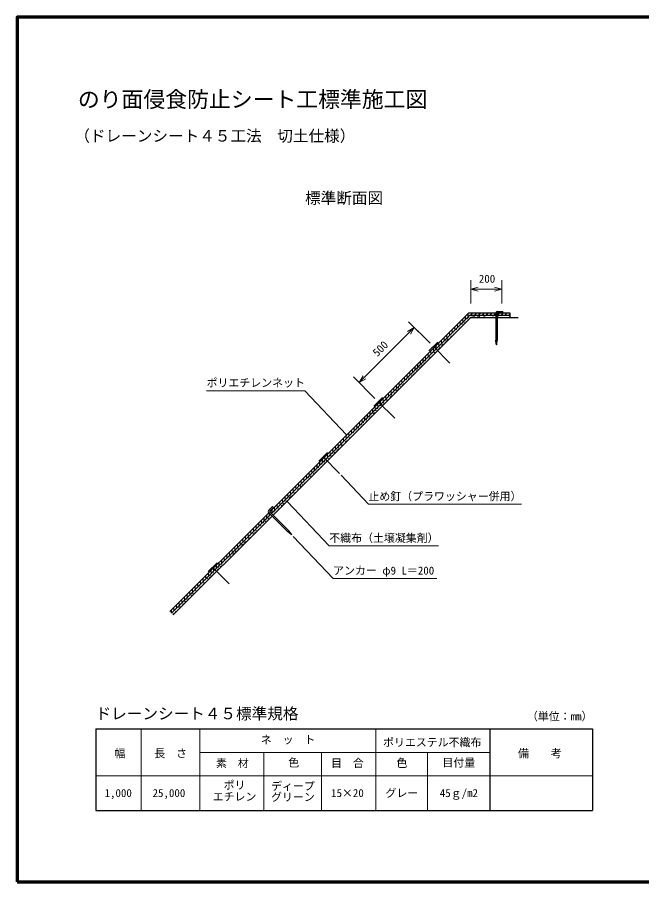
# Model space of a CAD drawing. Units: millimetres, scale not verified. Extents: x 200 to 8200, y 200 to 5825.
# Drawn here: x 200 to 4200, y 200 to 5740 of the extents above; entities that cross this region are included whole.
import ezdxf
from ezdxf.enums import TextEntityAlignment as Align

# ---------------------------------------------------------------- set-up
doc = ezdxf.new("R2010")
doc.units = ezdxf.units.MM
doc.header["$LTSCALE"] = 20
for name, color, linetype in [('C-MTR', 5, 'Continuous'), ('C-MTR-TXT', 5, 'Continuous'), ('C-TTL-TXT', 7, 'Continuous')]:
    doc.layers.add(name, color=color, linetype=linetype)
for name, color, linetype, lineweight in [('C-MTR-FRAM', 5, 'Continuous', 25), ('C-MTR-LINE', 5, 'Continuous', 13), ('C-STR', 7, 'Continuous', 25), ('C-STR-DIM', 1, 'Continuous', 13), ('C-STR-HTXT', 1, 'Continuous', 13), ('C-TTL', 2, 'Continuous', 70)]:
    doc.layers.add(name, color=color, linetype=linetype, lineweight=lineweight)
doc.styles.add('ＭＳ ゴシック', font='')
doc.styles.get('ＭＳ ゴシック').set_extended_font_data('MS Gothic')

msp = doc.modelspace()

# ---------------------------------------------------------------- linework, layer by layer
at = {"layer": 'C-MTR-FRAM'}
for p, q in [((702.07, 1179.02), (702.07, 656.02)), ((702.07, 1179.02), (3884.59, 1179.02)), ((3226.26, 1179.02), (3226.26, 656.02)), ((3884.59, 1179.02), (3884.59, 656.02)), ((702.07, 656.02), (3884.59, 656.02))]:
    msp.add_line(p, q, dxfattribs=at)
at = {"layer": 'C-MTR-LINE'}
for p, q in [((993.77, 1179.02), (993.77, 656.02)), ((1369.69, 1179.02), (1369.69, 656.02)), ((2495.95, 1179.02), (2495.95, 656.02)), ((1369.69, 1029.02), (3226.26, 1029.02)), ((1779.76, 1029.02), (1779.76, 656.02)), ((2148.11, 1029.02), (2148.11, 656.02)), ((2827.03, 1029.02), (2827.03, 656.02)), ((702.07, 879.02), (3884.59, 879.02))]:
    msp.add_line(p, q, dxfattribs=at)
at = {"layer": 'C-STR'}
for p, q in [((1818.19, 2571.38), (3092.12, 3845.31)), ((1828.22, 2560.2), (3098.33, 3830.31)), ((3085.37, 3838.56), (3087.07, 3819.05)), ((3092.12, 3845.31), (3265.55, 3845.31)), ((3098.33, 3830.31), (3265.55, 3830.31)), ((3116.86, 3845.31), (3104.27, 3830.31)), ((3140.86, 3845.31), (3128.27, 3830.31)), ((3166.09, 3845.31), (3153.5, 3830.31)), ((3190.09, 3845.31), (3177.5, 3830.31)), ((3215.32, 3845.31), (3202.73, 3830.31)), ((3239.32, 3845.31), (3226.73, 3830.31)), ((3264.55, 3845.31), (3251.96, 3830.31)), ((3265.55, 3846.5), (3265.55, 3671.4)), ((3274.55, 3841.4), (3274.55, 3671.4)), ((3274.55, 3830.31), (3354.55, 3830.31)), ((3288.55, 3845.31), (3275.96, 3830.31)), ((3276.44, 3845.31), (3354.55, 3845.31)), ((3277.07, 3855.38), (3310.01, 3855.38)), ((3310.01, 3846.38), (3279.96, 3846.38)), ((3312.55, 3845.31), (3299.96, 3830.31)), ((3310.01, 3846.38), (3310.01, 3855.38)), ((3319.37, 3845.31), (3334.06, 3845.31)), ((3336.55, 3845.31), (3323.96, 3830.31)), ((3354.55, 3838.16), (3347.96, 3830.31)), ((3354.55, 3845.31), (3354.55, 3815.31)), ((1838.83, 2549.59), (3104.55, 3815.31)), ((3017.48, 3770.68), (3019.19, 3751.17)), ((3034.46, 3787.65), (3036.16, 3768.14)), ((3051.43, 3804.62), (3053.13, 3785.11)), ((3068.4, 3821.59), (3070.1, 3802.08)), ((3104.55, 3815.31), (3265.55, 3815.31)), ((3274.55, 3815.31), (3408.73, 3815.31)), ((2966.57, 3719.76), (2968.28, 3700.26)), ((2983.54, 3736.74), (2985.25, 3717.23)), ((3000.51, 3753.71), (3002.22, 3734.2)), ((2893.88, 3658.29), (2837.31, 3601.72)), ((2915.66, 3668.85), (2917.37, 3649.35)), ((2932.63, 3685.82), (2934.34, 3666.32)), ((2949.6, 3702.79), (2951.31, 3683.29)), ((3268.55, 3646.4), (3265.55, 3671.4)), ((3271.55, 3646.4), (3274.55, 3671.4)), ((2864.75, 3617.94), (2866.46, 3598.43)), ((2971.66, 3523.93), (2865.6, 3630)), ((2881.72, 3634.91), (2883.43, 3615.41)), ((2898.69, 3651.88), (2900.4, 3632.38)), ((3268.55, 3646.4), (3270.05, 3641.4)), ((3270.05, 3641.4), (3271.55, 3646.4)), ((2796.87, 3550.06), (2798.57, 3530.55)), ((2813.84, 3567.03), (2815.54, 3547.52)), ((2830.81, 3584), (2832.52, 3564.49)), ((2847.78, 3600.97), (2849.49, 3581.46)), ((2745.96, 3499.15), (2747.66, 3479.64)), ((2762.93, 3516.12), (2764.63, 3496.61)), ((2779.9, 3533.09), (2781.6, 3513.58)), ((2695.04, 3448.24), (2696.75, 3428.73)), ((2712.01, 3465.21), (2713.72, 3445.7)), ((2728.99, 3482.18), (2730.69, 3462.67)), ((2627.16, 3380.35), (2628.87, 3360.85)), ((2644.13, 3397.32), (2645.84, 3377.82)), ((2661.1, 3414.29), (2662.81, 3394.79)), ((2678.07, 3431.26), (2679.78, 3411.76)), ((2576.25, 3329.44), (2577.96, 3309.93)), ((2593.22, 3346.41), (2594.93, 3326.91)), ((2610.19, 3363.38), (2611.9, 3343.88)), ((2540.33, 3303.73), (2483.76, 3247.16)), ((2618.61, 3169.88), (2512.54, 3275.95)), ((2525.34, 3278.53), (2527.05, 3259.02)), ((2542.31, 3295.5), (2544.02, 3275.99)), ((2559.28, 3312.47), (2560.99, 3292.96)), ((2474.43, 3227.62), (2476.13, 3208.11)), ((2491.4, 3244.59), (2493.1, 3225.08)), ((2508.37, 3261.56), (2510.07, 3242.05)), ((2406.54, 3159.74), (2408.25, 3140.23)), ((2423.52, 3176.71), (2425.22, 3157.2)), ((2440.49, 3193.68), (2442.19, 3174.17)), ((2457.46, 3210.65), (2459.16, 3191.14)), ((2355.63, 3108.82), (2357.34, 3089.32)), ((2372.6, 3125.79), (2374.31, 3106.29)), ((2389.57, 3142.77), (2391.28, 3123.26)), ((2304.72, 3057.91), (2306.43, 3038.41)), ((2321.69, 3074.88), (2323.4, 3055.38)), ((2338.66, 3091.85), (2340.37, 3072.35)), ((2253.81, 3007), (2255.52, 2987.49)), ((2270.78, 3023.97), (2272.49, 3004.46)), ((2287.75, 3040.94), (2289.46, 3021.44)), ((2187.77, 2951.18), (2131.21, 2894.61)), ((2185.93, 2939.12), (2187.63, 2919.61)), ((2202.9, 2956.09), (2204.6, 2936.58)), ((2219.87, 2973.06), (2221.57, 2953.55)), ((2236.84, 2990.03), (2238.55, 2970.52)), ((2135.02, 2888.21), (2136.72, 2868.7)), ((2151.99, 2905.18), (2153.69, 2885.67)), ((2265.06, 2816.33), (2158.99, 2922.39)), ((2168.96, 2922.15), (2170.66, 2902.64)), ((2084.1, 2837.3), (2085.81, 2817.79)), ((2101.07, 2854.27), (2102.78, 2834.76)), ((2118.04, 2871.24), (2119.75, 2851.73)), ((2033.19, 2786.38), (2034.9, 2766.88)), ((2050.16, 2803.35), (2051.87, 2783.85)), ((2067.13, 2820.32), (2068.84, 2800.82)), ((1965.31, 2718.5), (1967.02, 2698.99)), ((1982.28, 2735.47), (1983.99, 2715.97)), ((1999.25, 2752.44), (2000.96, 2732.94)), ((2016.22, 2769.41), (2017.93, 2749.91)), ((1914.4, 2667.59), (1916.1, 2648.08)), ((1931.37, 2684.56), (1933.08, 2665.05)), ((1948.34, 2701.53), (1950.05, 2682.02)), ((1811.44, 2580.52), (1834.73, 2603.82)), ((1841.1, 2597.46), (1834.73, 2603.82)), ((1863.49, 2616.68), (1865.19, 2597.17)), ((1880.46, 2633.65), (1882.16, 2614.14)), ((1897.43, 2650.62), (1899.13, 2631.11)), ((1177.93, 1931.12), (1811.24, 2564.43)), ((1188.53, 1920.51), (1821.85, 2553.83)), ((1795.6, 2548.8), (1797.31, 2529.29)), ((1809.58, 2566.09), (1933.44, 2442.31)), ((1812.83, 2562.85), (1814.28, 2546.26)), ((1819.55, 2568.85), (1939.8, 2448.68)), ((1841.1, 2597.46), (1819.85, 2576.2)), ((1829.55, 2582.74), (1831.25, 2563.23)), ((1846.52, 2599.71), (1848.22, 2580.2)), ((1199.14, 1909.9), (1832.46, 2543.23)), ((1744.69, 2497.88), (1746.4, 2478.38)), ((1761.66, 2514.85), (1763.37, 2495.35)), ((1778.63, 2531.83), (1780.34, 2512.32)), ((1693.78, 2446.97), (1695.49, 2427.47)), ((1710.75, 2463.94), (1712.46, 2444.44)), ((1727.72, 2480.91), (1729.43, 2461.41)), ((1953.24, 2426.76), (1933.44, 2442.31)), ((1955.36, 2428.89), (1939.8, 2448.68)), ((1642.87, 2396.06), (1644.58, 2376.55)), ((1659.84, 2413.03), (1661.55, 2393.52)), ((1676.81, 2430), (1678.52, 2410.5)), ((1953.24, 2426.76), (1957.84, 2424.29)), ((1957.84, 2424.29), (1955.36, 2428.89)), ((1574.99, 2328.18), (1576.69, 2308.67)), ((1591.96, 2345.15), (1593.66, 2325.64)), ((1608.93, 2362.12), (1610.63, 2342.61)), ((1625.9, 2379.09), (1627.61, 2359.58)), ((1524.08, 2277.27), (1525.78, 2257.76)), ((1541.05, 2294.24), (1542.75, 2274.73)), ((1558.02, 2311.21), (1559.72, 2291.7)), ((1479.67, 2244.07), (1423.1, 2187.5)), ((1473.16, 2226.35), (1474.87, 2206.85)), ((1490.13, 2243.33), (1491.84, 2223.82)), ((1507.1, 2260.3), (1508.81, 2240.79)), ((1422.25, 2175.44), (1423.96, 2155.94)), ((1439.22, 2192.41), (1440.93, 2172.91)), ((1557.45, 2109.72), (1451.38, 2215.79)), ((1456.19, 2209.38), (1457.9, 2189.88)), ((1354.37, 2107.56), (1356.08, 2088.05)), ((1371.34, 2124.53), (1373.05, 2105.03)), ((1388.31, 2141.5), (1390.02, 2122)), ((1405.28, 2158.47), (1406.99, 2138.97)), ((1303.46, 2056.65), (1305.16, 2037.14)), ((1320.43, 2073.62), (1322.14, 2054.11)), ((1337.4, 2090.59), (1339.11, 2071.08)), ((1252.55, 2005.74), (1254.25, 1986.23)), ((1269.52, 2022.71), (1271.22, 2003.2)), ((1286.49, 2039.68), (1288.19, 2020.17)), ((1201.63, 1954.83), (1203.34, 1935.32)), ((1218.61, 1971.8), (1220.31, 1952.29)), ((1235.58, 1988.77), (1237.28, 1969.26)), ((1184.66, 1937.86), (1185.96, 1923.09))]:
    msp.add_line(p, q, dxfattribs=at)
for centre in [(3117.52, 3826.94), (3122.34, 3823.47), (3130.05, 3826.33), (3137.52, 3823.94), (3150.05, 3823.33), (3154.52, 3826.94), (3159.34, 3823.47), (3167.05, 3826.33), (3187.52, 3826.94), (3192.34, 3823.47), (3200.05, 3826.33), (3224.65, 3826.81), (3243.6, 3825.9), (3289.5, 3825.9), (3299.74, 3822.64), (3316.83, 3825.9), (3340.83, 3825.9), (3038.96, 3768.38), (3048.85, 3774.6), (3053.58, 3783), (3058.4, 3779.53), (3058.74, 3773.41), (3066.11, 3782.39), (3068.18, 3793.92), (3075.39, 3792.24), (3082.8, 3808.54), (3087.52, 3816.94), (3092.34, 3813.47), (3092.68, 3807.35), (3100.05, 3816.33), (3112.8, 3818.54), (3122.68, 3817.35), (3149.8, 3818.54), (3159.68, 3817.35), (3182.8, 3818.54), (3192.68, 3817.35), (3247.51, 3819.61), (3279.88, 3819.21), (3320.74, 3819.61), (3344.74, 3819.61), (3351.64, 3820.59), (2988.05, 3717.47), (2995.9, 3722.74), (2997.21, 3715.44), (3005.47, 3728.03), (3005.47, 3720.14), (3012.84, 3729.12), (3014.91, 3740.65), (3019.64, 3749.05), (3024.46, 3745.59), (3024.8, 3739.47), (3032.17, 3748.45), (3034.24, 3759.98), (3041.45, 3758.3), (2932.41, 3658.16), (2937.14, 3666.56), (2939.63, 3656.47), (2943.66, 3657.63), (2944.99, 3671.83), (2946.3, 3664.53), (2954.55, 3677.11), (2954.56, 3669.23), (2961.93, 3678.21), (2964, 3689.74), (2968.72, 3698.14), (2973.55, 3694.68), (2973.89, 3688.55), (2981.25, 3697.54), (2983.33, 3709.07), (2994.58, 3708.54), (2881.5, 3607.24), (2886.23, 3615.64), (2892.75, 3606.71), (2894.08, 3620.92), (2895.38, 3613.62), (2903.64, 3626.2), (2903.65, 3618.32), (2911.02, 3627.3), (2913.09, 3638.83), (2917.81, 3647.23), (2922.64, 3643.77), (2922.97, 3637.64), (2930.34, 3646.62), (2815.99, 3545.41), (2830.59, 3556.33), (2835.31, 3564.73), (2837.8, 3554.65), (2841.84, 3555.8), (2843.16, 3570.01), (2844.47, 3562.7), (2852.73, 3575.29), (2852.74, 3567.41), (2860.11, 3576.39), (2862.18, 3587.92), (2866.9, 3596.32), (2871.72, 3592.85), (2872.06, 3586.73), (2879.43, 3595.71), (2765.08, 3494.5), (2769.9, 3491.03), (2777.61, 3493.89), (2779.68, 3505.42), (2784.4, 3513.82), (2790.93, 3504.89), (2792.25, 3519.1), (2793.56, 3511.79), (2801.82, 3524.38), (2801.83, 3516.49), (2809.19, 3525.47), (2811.27, 3537.01), (2820.81, 3541.94), (2821.15, 3535.82), (2828.52, 3544.8), (2709.44, 3435.18), (2714.17, 3443.58), (2718.99, 3440.12), (2726.7, 3442.98), (2728.77, 3454.51), (2733.49, 3462.91), (2735.98, 3452.83), (2740.02, 3453.98), (2741.34, 3468.18), (2742.65, 3460.88), (2750.91, 3473.47), (2750.91, 3465.58), (2758.28, 3474.56), (2760.35, 3486.1), (2770.24, 3484.91), (2658.53, 3384.27), (2663.25, 3392.67), (2668.08, 3389.21), (2668.42, 3383.08), (2675.78, 3392.06), (2677.86, 3403.6), (2682.58, 3412), (2689.11, 3403.07), (2690.43, 3417.27), (2691.74, 3409.97), (2700, 3422.56), (2700, 3414.67), (2707.37, 3423.65), (2719.33, 3434), (2607.62, 3333.36), (2612.34, 3341.76), (2617.5, 3332.17), (2621.22, 3335.19), (2622.55, 3349.39), (2624.87, 3341.15), (2632.11, 3354.67), (2632.12, 3346.79), (2638.19, 3352.16), (2639.52, 3366.36), (2640.83, 3359.06), (2649.08, 3371.64), (2649.09, 3363.76), (2656.46, 3372.74), (2547.26, 3269.82), (2554.64, 3270.92), (2556.71, 3282.45), (2561.43, 3290.85), (2566.25, 3287.38), (2566.59, 3281.26), (2573.96, 3290.24), (2576.03, 3301.77), (2580.76, 3310.17), (2587.28, 3301.24), (2588.61, 3315.45), (2589.91, 3308.15), (2598.17, 3320.73), (2598.18, 3312.85), (2605.55, 3321.83), (2486.78, 3213.63), (2496.35, 3218.91), (2503.72, 3220), (2505.8, 3231.54), (2510.52, 3239.94), (2515.34, 3236.47), (2515.68, 3230.35), (2523.05, 3239.33), (2525.12, 3250.86), (2529.84, 3259.26), (2536.37, 3250.33), (2537.69, 3264.54), (2539, 3257.23), (2547.27, 3261.94), (2437.91, 3163.66), (2442.64, 3172.06), (2447.46, 3168.59), (2447.8, 3162.47), (2455.17, 3171.45), (2457.24, 3182.98), (2461.96, 3191.38), (2468.49, 3182.45), (2469.81, 3196.66), (2471.12, 3189.35), (2479.38, 3201.94), (2479.39, 3194.05), (2485.46, 3199.42), (2486.75, 3203.03), (2488.09, 3206.32), (2496.36, 3211.02), (2387, 3112.74), (2391.73, 3121.14), (2396.55, 3117.68), (2396.89, 3111.56), (2404.26, 3120.54), (2406.33, 3132.07), (2411.05, 3140.47), (2417.58, 3131.54), (2418.9, 3145.74), (2420.21, 3138.44), (2428.47, 3151.03), (2428.47, 3143.14), (2435.84, 3152.12), (2323.84, 3053.26), (2328.67, 3049.8), (2336.37, 3052.65), (2338.45, 3064.19), (2343.17, 3072.59), (2349.7, 3063.66), (2351.02, 3077.86), (2352.33, 3070.56), (2360.58, 3083.14), (2360.59, 3075.26), (2366.67, 3080.63), (2367.99, 3094.83), (2369.3, 3087.53), (2377.56, 3100.11), (2377.56, 3092.23), (2384.93, 3101.21), (2268.21, 2993.95), (2272.93, 3002.35), (2277.75, 2998.89), (2278.09, 2992.76), (2285.46, 3001.74), (2287.53, 3013.27), (2292.26, 3021.68), (2298.78, 3012.74), (2300.11, 3026.95), (2301.41, 3019.65), (2309.67, 3032.23), (2309.68, 3024.35), (2317.05, 3033.33), (2319.12, 3044.86), (2329.01, 3043.67), (2219.65, 2945.39), (2224.37, 2953.79), (2230.9, 2944.86), (2232.22, 2959.07), (2233.53, 2951.76), (2241.8, 2956.47), (2247.87, 2961.83), (2249.19, 2976.04), (2250.5, 2968.73), (2258.76, 2981.32), (2258.77, 2973.44), (2266.14, 2982.42), (2154.14, 2883.56), (2166.67, 2882.95), (2168.74, 2894.48), (2173.46, 2902.88), (2179.99, 2893.95), (2181.31, 2908.16), (2182.62, 2900.85), (2190.88, 2913.44), (2190.89, 2905.55), (2198.25, 2914.53), (2200.33, 2926.07), (2205.05, 2934.47), (2209.87, 2931), (2210.21, 2924.88), (2217.58, 2933.86), (2100.86, 2826.6), (2105.58, 2835), (2112.11, 2826.07), (2113.43, 2840.27), (2114.74, 2832.97), (2123, 2837.67), (2129.08, 2843.04), (2130.4, 2857.24), (2131.71, 2849.94), (2139.97, 2862.53), (2139.97, 2854.64), (2147.34, 2863.62), (2149.41, 2875.16), (2158.96, 2880.09), (2159.3, 2873.97), (2049.95, 2775.69), (2054.67, 2784.09), (2061.2, 2775.16), (2062.52, 2789.36), (2063.83, 2782.06), (2072.09, 2794.64), (2072.09, 2786.76), (2079.46, 2795.74), (2081.53, 2807.27), (2086.26, 2815.67), (2091.08, 2812.21), (2091.42, 2806.09), (2098.79, 2815.07), (1986.79, 2716.21), (1994.64, 2721.48), (2004.21, 2718.88), (2010.28, 2724.24), (2011.61, 2738.45), (2012.91, 2731.15), (2021.17, 2743.73), (2021.18, 2735.85), (2028.55, 2744.83), (2030.62, 2756.36), (2035.34, 2764.76), (2040.17, 2761.3), (2040.51, 2755.17), (2047.87, 2764.15), (1935.88, 2665.29), (1943.72, 2670.57), (1945.03, 2663.26), (1953.29, 2675.85), (1953.3, 2667.97), (1960.67, 2676.95), (1962.74, 2688.48), (1967.46, 2696.88), (1972.28, 2693.42), (1972.62, 2687.29), (1979.99, 2696.27), (1982.06, 2707.8), (1993.31, 2707.27), (1995.94, 2714.18), (1891.49, 2605.45), (1892.81, 2619.66), (1894.12, 2612.35), (1902.38, 2624.94), (1902.39, 2617.05), (1909.75, 2626.03), (1911.83, 2637.57), (1916.55, 2645.97), (1921.37, 2642.5), (1921.71, 2636.38), (1929.08, 2645.36), (1931.15, 2656.89), (1942.4, 2656.36), (1834.5, 2557.06), (1841.87, 2558.15), (1843.94, 2569.69), (1848.67, 2578.09), (1853.49, 2574.62), (1853.83, 2568.5), (1861.2, 2577.48), (1863.27, 2589.01), (1867.99, 2597.41), (1874.52, 2588.48), (1875.84, 2602.69), (1877.15, 2595.38), (1885.42, 2600.08), (1774.02, 2500.86), (1775.33, 2493.56), (1783.59, 2506.14), (1783.59, 2498.26), (1790.96, 2507.24), (1793.03, 2518.77), (1797.76, 2527.17), (1802.58, 2523.71), (1802.92, 2517.59), (1810.29, 2526.57), (1812.36, 2538.1), (1715.7, 2438.26), (1723.08, 2439.36), (1725.15, 2450.89), (1729.87, 2459.29), (1734.7, 2455.83), (1735.04, 2449.7), (1742.4, 2458.68), (1744.48, 2470.22), (1749.2, 2478.62), (1755.73, 2469.69), (1757.05, 2483.89), (1758.36, 2476.59), (1766.62, 2481.29), (1772.7, 2486.66), (1655.22, 2382.07), (1664.79, 2387.35), (1672.17, 2388.45), (1674.24, 2399.98), (1678.96, 2408.38), (1683.78, 2404.92), (1684.12, 2398.79), (1691.49, 2407.77), (1693.56, 2419.31), (1698.29, 2427.71), (1704.81, 2418.77), (1706.14, 2432.98), (1707.44, 2425.68), (1715.71, 2430.38), (1606.36, 2332.1), (1611.08, 2340.5), (1615.9, 2337.03), (1616.24, 2330.91), (1623.61, 2339.89), (1625.68, 2351.42), (1630.4, 2359.82), (1636.93, 2350.89), (1638.25, 2365.1), (1639.56, 2357.79), (1647.83, 2362.5), (1653.9, 2367.86), (1656.53, 2374.76), (1664.8, 2379.47), (1555.44, 2281.19), (1560.17, 2289.59), (1564.99, 2286.12), (1565.33, 2280), (1572.7, 2288.98), (1574.77, 2300.51), (1579.49, 2308.91), (1586.02, 2299.98), (1587.34, 2314.19), (1588.65, 2306.88), (1596.91, 2319.47), (1596.92, 2311.58), (1604.28, 2320.56), (1492.29, 2221.7), (1497.11, 2218.24), (1504.82, 2221.1), (1506.89, 2232.63), (1511.61, 2241.03), (1518.14, 2232.1), (1519.46, 2246.3), (1520.77, 2239), (1535.11, 2249.07), (1536.43, 2263.27), (1537.74, 2255.97), (1546, 2268.56), (1546, 2260.67), (1553.37, 2269.65), (1436.65, 2162.39), (1441.37, 2170.79), (1446.2, 2167.33), (1446.54, 2161.2), (1453.9, 2170.18), (1455.98, 2181.72), (1460.7, 2190.12), (1467.23, 2181.19), (1468.55, 2195.39), (1469.86, 2188.09), (1478.12, 2200.67), (1478.12, 2192.79), (1485.49, 2201.77), (1487.56, 2213.3), (1497.45, 2212.12), (1385.74, 2111.48), (1390.46, 2119.88), (1395.28, 2116.42), (1395.62, 2110.29), (1402.99, 2119.27), (1405.06, 2130.81), (1416.31, 2130.28), (1417.64, 2144.48), (1418.94, 2137.18), (1427.2, 2149.76), (1427.21, 2141.88), (1434.58, 2150.86), (1334.83, 2060.57), (1339.55, 2068.97), (1344.37, 2065.5), (1344.71, 2059.38), (1352.08, 2068.36), (1354.15, 2079.89), (1358.88, 2088.29), (1365.4, 2079.36), (1366.72, 2093.57), (1368.03, 2086.26), (1376.29, 2098.85), (1376.3, 2090.97), (1383.67, 2099.95), (1274.47, 1997.03), (1281.84, 1998.12), (1283.92, 2009.66), (1288.64, 2018.06), (1293.46, 2014.59), (1293.8, 2008.47), (1301.17, 2017.45), (1314.49, 2028.45), (1315.81, 2042.66), (1317.12, 2035.35), (1325.38, 2047.94), (1325.39, 2040.06), (1332.76, 2049.04), (1213.99, 1940.83), (1223.56, 1946.12), (1230.93, 1947.21), (1233, 1958.75), (1237.73, 1967.15), (1242.55, 1963.68), (1242.89, 1957.56), (1250.26, 1966.54), (1252.33, 1978.07), (1257.05, 1986.47), (1263.58, 1977.54), (1264.9, 1991.75), (1266.21, 1984.44), (1274.48, 1989.14), (1199.35, 1915.63), (1201.42, 1927.16), (1212.67, 1926.63), (1215.3, 1933.53), (1223.56, 1938.23)]:
    msp.add_circle(centre, 0.3, dxfattribs=at)
for centre, radius, start, end in [((3277.23, 3843.26), 12.12, 90.74558, 164.52089), ((3279.55, 3841.4), 5, 85.32404, 180), ((1820.13, 2572.07), 12.12, 135.76262, 209.53793), ((1823.09, 2572.39), 5, 130.3409, 225.01704)]:
    msp.add_arc(centre, radius, start, end, dxfattribs=at)
at = {"layer": 'C-STR-DIM'}
for p, q in [((3104.55, 3905.66), (3104.55, 4055.15)), ((3304.55, 3905.66), (3304.55, 4055.15)), ((3104.55, 3997.44), (3152.84, 4010.38)), ((3104.55, 3997.44), (3152.84, 3984.49)), ((3104.55, 3997.44), (3304.55, 3997.44)), ((3304.55, 3997.44), (3256.25, 4010.38)), ((3304.55, 3997.44), (3256.25, 3984.49)), ((2844.74, 3650.85), (2706.86, 3788.74)), ((2389.74, 3398.75), (2743.29, 3752.3)), ((2743.29, 3752.3), (2699.99, 3727.3)), ((2743.29, 3752.3), (2718.29, 3709)), ((2749.28, 3746.31), (2771.58, 3724.02)), ((2491.19, 3297.3), (2353.31, 3435.19)), ((2389.74, 3398.75), (2414.74, 3442.05)), ((2389.74, 3398.75), (2433.04, 3423.75))]:
    msp.add_line(p, q, dxfattribs=at)
at = {"layer": 'C-STR-HTXT'}
for p, q in [((1412.69, 3346.37), (2042.69, 3346.37)), ((2042.69, 3346.37), (2309.92, 3063.11)), ((2274.32, 2804.53), (2449.5, 2618.84)), ((1931.53, 2635.22), (2198.75, 2351.96)), ((2449.5, 2618.84), (3429.5, 2618.84)), ((1968.07, 2413.33), (2223.22, 2142.87)), ((2198.75, 2351.96), (2898.75, 2351.96)), ((2223.22, 2142.87), (2888.22, 2142.87))]:
    msp.add_line(p, q, dxfattribs=at)
at = {"layer": 'C-TTL'}
msp.add_lwpolyline([(200, 200), (8200, 200), (8200, 5740), (200, 5740)], close=True, dxfattribs=at)

# ---------------------------------------------------------------- texts
at = {"layer": 'C-MTR', "style": 'ＭＳ ゴシック'}
msp.add_text('ドレーンシート４５標準規格', height=73.31, dxfattribs=at).set_placement((701.25, 1219.02), align=Align.BOTTOM_LEFT)
at = {"layer": 'C-MTR-TXT', "style": 'ＭＳ ゴシック'}
msp.add_text('（単位：mm）', height=51.32, dxfattribs=at).set_placement((3464.59, 1219.02), align=Align.BOTTOM_LEFT)
for s, p in [('ネ\u3000ッ\u3000ト', (1934.61, 1069.02)), ('素\u3000材', (1577.5, 918.02)), ('色', (1970.65, 922.16)), ('目\u3000合', (2314.97, 919.02)), ('色', (2663.6, 919.02)), ('目付量', (3028.41, 922.16)), ('ポリ', (1591.7, 778.02)), ('エチレン', (1591.7, 704.02))]:
    msp.add_text(s, height=51.32, dxfattribs=at).set_placement(p, align=Align.BOTTOM_CENTER)
for s, p in [('ポリエステル不織布', (2858.23, 1093.1)), ('幅', (857.24, 1022.43)), ('長\u3000さ', (1182.35, 1022.43)), ('備\u3000\u3000考', (3547.5, 1022.43)), ('1,000', (846.44, 768.21)), ('25,000', (1171.55, 768.21)), ('15×20', (2314.97, 768.21)), ('グレー', (2663.6, 768.21)), ('45ｇ/m2', (3028.89, 768.21))]:
    msp.add_text(s, height=51.32, dxfattribs=at).set_placement(p, align=Align.MIDDLE_CENTER)
for s, p in [('ディープ', (1825.46, 838.21)), ('グリーン', (1825.46, 768.21))]:
    msp.add_text(s, height=51.32, dxfattribs=at).set_placement(p, align=Align.TOP_LEFT)
at = {"layer": 'C-STR-DIM', "color": 7, "style": 'ＭＳ ゴシック'}
msp.add_text('200', height=51.32, dxfattribs=at).set_placement((3156.84, 4023.23), align=Align.BOTTOM_LEFT)
msp.add_text('500', height=51.32, rotation=45, dxfattribs=at).set_placement((2517.52, 3550.4), align=Align.BOTTOM_LEFT)
at = {"layer": 'C-STR-HTXT', "color": 7, "style": 'ＭＳ ゴシック'}
for s, p in [('ポリエチレンネット', (1412.69, 3356.37)), ('止め釘（プラワッシャー併用）', (2449.5, 2628.84)), ('不織布（土壌凝集剤）', (2198.75, 2361.96)), ('アンカー φ9 L＝200', (2223.22, 2152.87))]:
    msp.add_text(s, height=51.32, dxfattribs=at).set_placement(p, align=Align.BOTTOM_LEFT)
at = {"layer": 'C-TTL-TXT', "color": 3, "style": 'ＭＳ ゴシック'}
for s, height, p in [('のり面侵食防止シート工標準施工図', 102.6, (587.92, 5132.03)), ('（ドレーンシート４５工法\u3000切土仕様）', 73.31, (565.55, 4921.31))]:
    msp.add_text(s, height=height, dxfattribs=at).set_placement(p, align=Align.BOTTOM_LEFT)
at = {"layer": 'C-TTL-TXT', "style": 'ＭＳ ゴシック'}
msp.add_text('標準断面図', height=73.31, dxfattribs=at).set_placement((2043.33, 4618.72), align=Align.TOP_LEFT)

doc.saveas('drawing.dxf')
